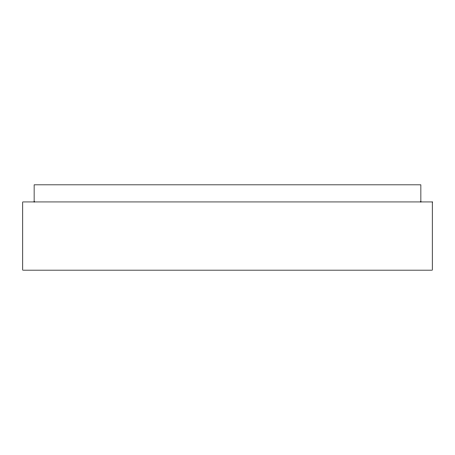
<?xml version="1.0" encoding="UTF-8"?>
<svg xmlns="http://www.w3.org/2000/svg" width="455" height="455" viewBox="0 0 455 455"><rect width="100%" height="100%" fill="white"/><g stroke="black" fill="none" stroke-linecap="round" stroke-linejoin="round"><path stroke-width="0.68" d="M420.875 201.94L420.875 184.844L34.125 184.844L34.125 201.94M432.25 201.94L22.75 201.94L22.75 270.156L432.25 270.156L432.25 201.94"/></g></svg>
